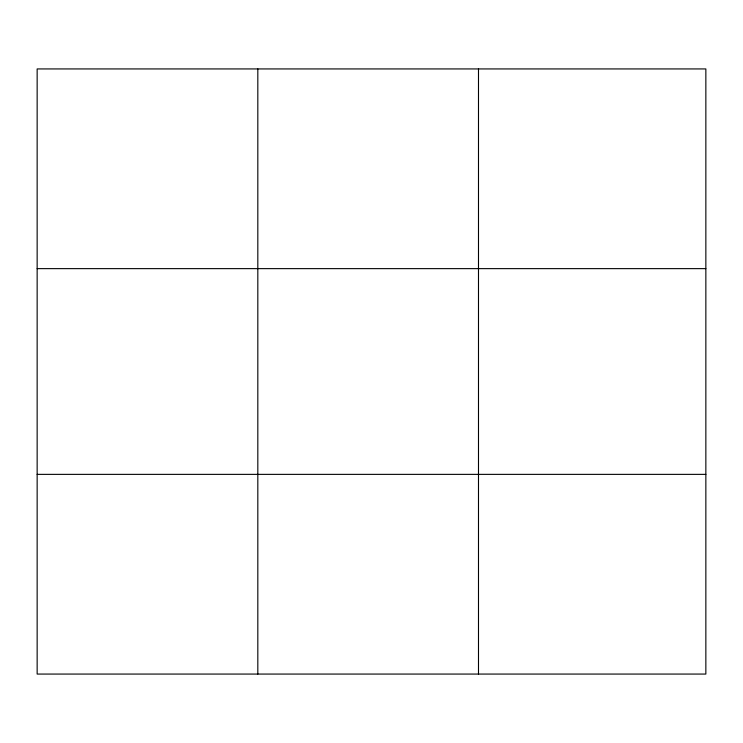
<?xml version="1.0" encoding="UTF-8"?>
<svg xmlns="http://www.w3.org/2000/svg" width="743" height="743" viewBox="0 0 743 743"><rect width="100%" height="100%" fill="white"/><g stroke="black" fill="none" stroke-linecap="round" stroke-linejoin="round"><path stroke-width="1.11" d="M257.821 674.068L257.821 68.932M478.492 674.068L478.492 68.932M705.85 474.368L705.85 674.068L37.15 674.068L37.15 68.932L705.85 68.932L705.85 474.368L37.15 474.368M37.15 268.632L705.85 268.632"/></g></svg>
